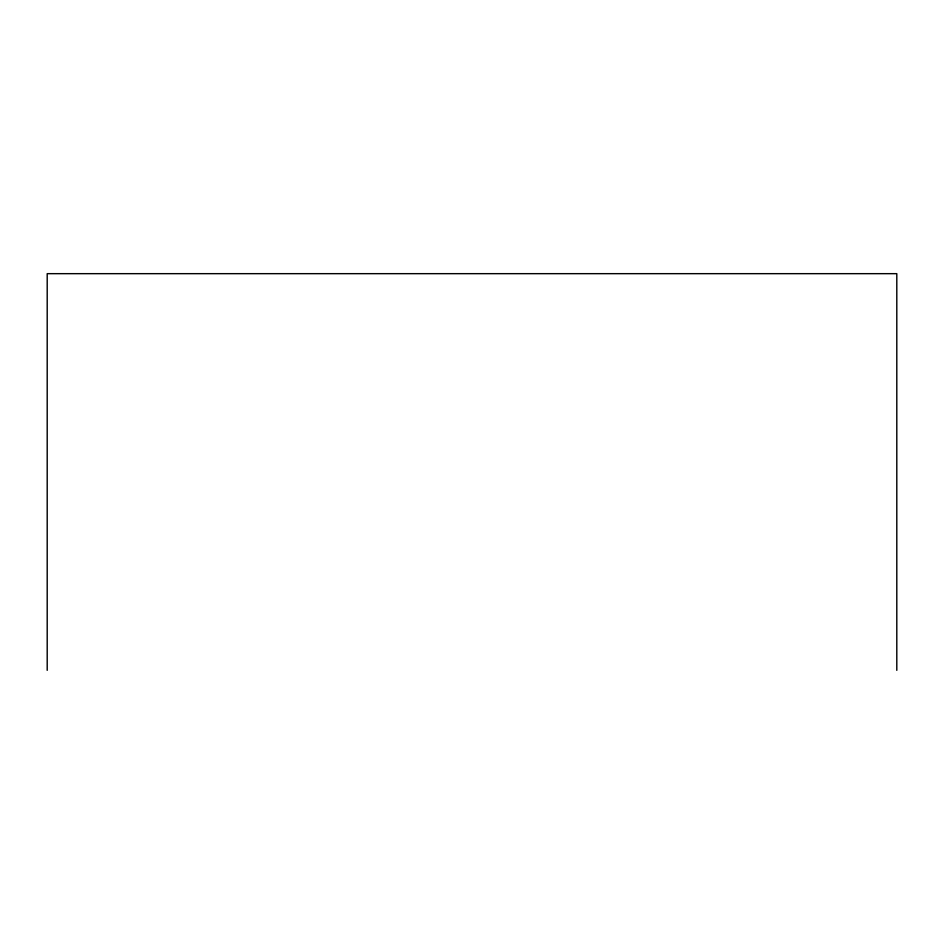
<?xml version="1.0" encoding="UTF-8"?>
<svg xmlns="http://www.w3.org/2000/svg" width="944" height="944" viewBox="0 0 944 944"><rect width="100%" height="100%" fill="white"/><g stroke="black" fill="none" stroke-linecap="round" stroke-linejoin="round"><path stroke-width="1.42" d="M896.8 670.334L896.8 273.666L47.2 273.666L47.2 670.334"/></g></svg>
